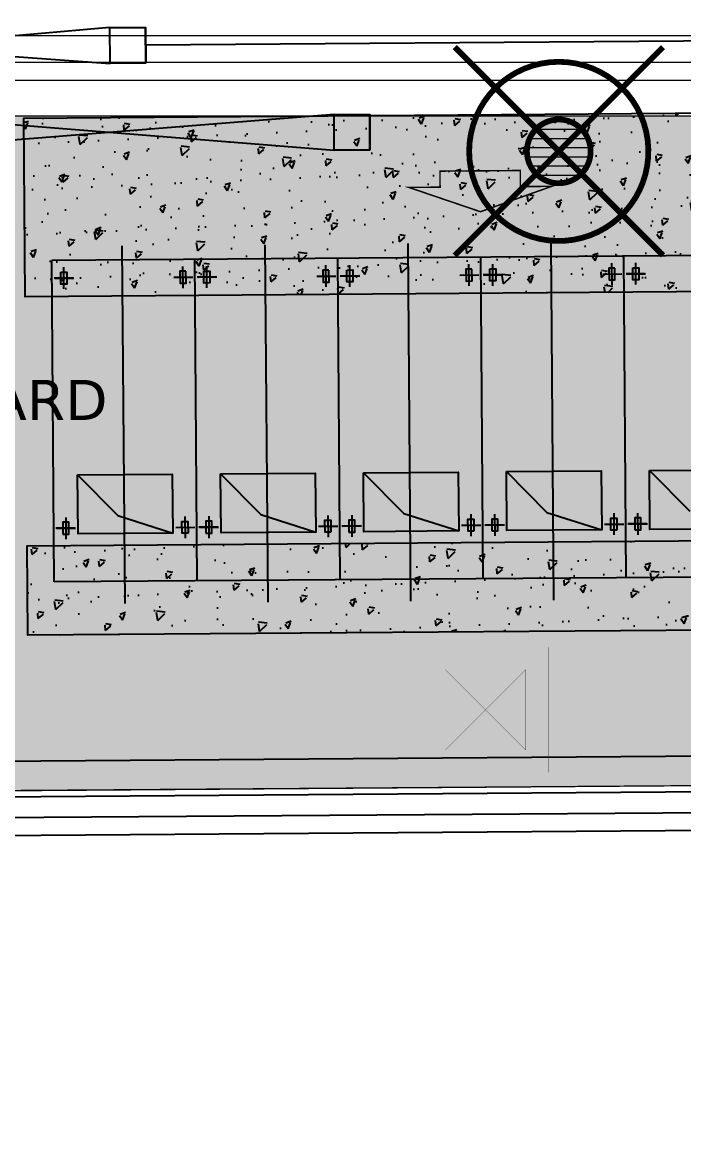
# Model space of a CAD drawing. Header units: millimetres. Extents: x 7964926 to 16080295, y -6277184 to -2986664.
# Drawn here: x 8049112 to 8052811, y -3153237 to -3146962 of the extents above; entities that cross this region are included whole.
import ezdxf

# ---------------------------------------------------------------- set-up
doc = ezdxf.new("R2010")
doc.units = ezdxf.units.MM
doc.header["$LTSCALE"] = 2000
doc.header["$MEASUREMENT"] = 0
for name, color, linetype in [('a-ele 0', 8, 'Continuous'), ('a-hatch', 8, 'Continuous'), ('a-text m', 8, 'Continuous'), ('EARTHPIT', 230, 'Continuous')]:
    doc.layers.add(name, color=color, linetype=linetype)
for name, color, linetype, lineweight in [('L-compound wall', 7, 'Continuous', 20), ('L-ELE 2', 30, 'Continuous', 15), ('L-ELE 4', 27, 'Continuous', 9), ('L-kerb', 24, 'Continuous', 13), ('L-lights', 213, 'Continuous', 0)]:
    doc.layers.add(name, color=color, linetype=linetype, lineweight=lineweight)
doc.styles.add('a-con txt m', font='verdana.ttf', dxfattribs={"height": 300})

# ---------------------------------------------------------------- blocks, each defined once
blk = doc.blocks.new('E222')
at = {"layer": 'a-ele 0'}
h = blk.add_hatch(dxfattribs=at)
h.set_pattern_fill('AR-CONC', color=256, scale=49.99999999999997, angle=-89.99999999986974, style=0)
h.set_pattern_definition([(40.0000000001302, (-4065158.530978876, 973328.754565908), (-31.37606749211313, 358.6300913003054), [37.49999999999996, -412.4999999999997]), (95.00000000013, (-4065158.530978876, 973328.754565908), (376.0960668501635, -69.37566680564471), [29.99999999999995, -329.9999999999992]), (349.5486000001303, (-4065161.145648877, 973358.6404059073), (344.719771029819, 289.2546908577946), [31.87009499999988, -350.5710559999981]), (43.81580000013015, (-4065058.530978876, 973328.7545659086), (-82.75950716572255, 533.6205243126335), [56.24999999999992, -618.7499999999987]), (353.3644000001303, (-4065065.427632376, 973373.2229384087), (487.0589354491578, 467.3313527754592), [47.80514399999981, -525.8564999999968]), (98.81580000013003, (-4065058.530978876, 973328.7545659086), (487.0593004615992, 467.3309725679212), [44.99999999999992, -494.9999999999993]), (69.00000000013013, (-4065083.530978876, 973378.754565909), (-201.3094453333481, 298.453526058773), [37.49999999999996, -412.4999999999995]), (124.0000000001302, (-4065083.530978876, 973378.754565909), (362.5750225231498, 121.6576659616153), [29.99999999999999, -329.9999999999999]), (18.54860000013014, (-4065100.306781876, 973403.62568241), (161.2652483540207, 420.1113142911117), [31.87009499999996, -350.5710559999994]), (52.50000000013027, (-4065158.530978876, 973328.754565908), (166.4469269156418, 6.079927659023856), [0, -325.9999999999997, 0, -334.9999999999996, 0, -331.2499999999996]), (82.50000000013027, (-4065158.530978876, 973328.754565908), (197.2058559408809, 131.5347687215227), [0, -190.9999999999994, 0, -318.4999999999988, 0, -126.2499999999997]), (122.5000000001301, (-4065158.530978876, 973217.2545659076), (-11.27743586779689, 266.9112180861788), [0, -124.9999999999999, 0, -389.9999999999996, 0, -517.4999999999994]), (132.5000000001302, (-4065158.530978876, 973167.2545659088), (50.0524911654957, 291.5930846713068), [0, -162.4999999999998, 0, -258.9999999999997, 0, -367.4999999999995])])
h.paths.add_polyline_path([(23549.83664475568, 2797.250282745809), (18449.23853034433, 2797.250282757916), (18449.23853034712, 3796.644006589894), (23549.83664475568, 3796.644006575458)])
h = blk.add_hatch(dxfattribs=at)
h.set_pattern_fill('AR-CONC', color=256, scale=49.99999999999997, angle=-89.99999999986974, style=0)
h.set_pattern_definition([(40.0000000001302, (-4065159.137255057, 973328.754565908), (-31.37606749211313, 358.6300913003054), [37.49999999999996, -412.4999999999997]), (95.00000000013, (-4065159.137255057, 973328.754565908), (376.0960668501635, -69.37566680564471), [29.99999999999995, -329.9999999999991]), (349.5486000001303, (-4065161.751925057, 973358.6404059078), (344.719771029819, 289.2546908577946), [31.87009499999988, -350.5710559999981]), (43.81580000013015, (-4065059.137255056, 973328.7545659073), (-82.75950716572255, 533.6205243126335), [56.24999999999991, -618.7499999999987]), (353.3644000001303, (-4065066.033908557, 973373.2229384077), (487.0589354491578, 467.3313527754592), [47.80514399999981, -525.8564999999968]), (98.81580000013003, (-4065059.137255056, 973328.7545659073), (487.0593004615992, 467.3309725679212), [44.99999999999992, -494.9999999999993]), (69.00000000013013, (-4065084.137255057, 973378.7545659088), (-201.3094453333481, 298.453526058773), [37.49999999999996, -412.4999999999995]), (124.0000000001302, (-4065084.137255057, 973378.7545659088), (362.5750225231498, 121.6576659616153), [29.99999999999999, -329.9999999999999]), (18.54860000013014, (-4065100.913058058, 973403.625682409), (161.2652483540207, 420.1113142911117), [31.87009499999996, -350.5710559999993]), (52.50000000013027, (-4065159.137255057, 973328.754565908), (166.4469269156418, 6.079927659023856), [0, -325.9999999999997, 0, -334.9999999999996, 0, -331.2499999999996]), (82.50000000013027, (-4065159.137255057, 973328.754565908), (197.2058559408809, 131.5347687215227), [0, -190.9999999999994, 0, -318.4999999999988, 0, -126.2499999999997]), (122.5000000001301, (-4065159.137255058, 973217.2545659088), (-11.27743586779689, 266.9112180861788), [0, -124.9999999999999, 0, -389.9999999999996, 0, -517.4999999999994]), (132.5000000001302, (-4065159.137255056, 973167.2545659081), (50.0524911654957, 291.5930846713068), [0, -162.4999999999998, 0, -258.9999999999997, 0, -367.4999999999995])])
h.paths.add_polyline_path([(23549.83664475009, 902.912238521967), (18449.23853033688, 902.9122385364026), (18449.23853033781, 1402.912238535471), (23549.83664475382, 1402.912238522898)])
for p, q in [((16433.9428878529, 4299.777950155549), (18933.9428878529, 4099.777950154617)), ((18933.9428878529, 4299.777950155549), (16433.9428878529, 4099.777950154617)), ((18933.9428878529, 4099.777950154617), (18933.9428878529, 4299.777950155549)), ((19133.9428878529, 4099.777950154617), (19133.9428878529, 4299.777950155549)), ((18994.57186366804, 1076.960186432116, 0.2042835554200354), (18994.5718636727, 3078.399521367625, -0.5187105510409259)), ((19794.57186367083, 1076.96018643165, 0.2042835554200354), (19794.57186367176, 3078.399521367159, -0.5187105510409259)), ((20594.57186367084, 1076.960186429322, 0.2042835554200354), (20594.57186367084, 3078.399521366693, -0.5187105510409259)), ((21394.57186366897, 1076.960186430253, 0.2042835554200354), (21394.5718636727, 3078.39952136483, -0.5187105510409259)), ((18599.46075255982, 1199.778122556396), (18599.46075256262, 2999.778122555465)), ((18599.46075255982, 1199.778122556396), (18599.46075256262, 2999.778122555465)), ((23399.68297478091, 2999.778122549411), (18599.68297478184, 2999.778122556861)), ((18599.68297477811, 1199.778122555464), (18599.68297478184, 2999.778122555465)), ((18599.68297477811, 1199.77812255593), (18599.68297478184, 2999.778122556861)), ((18666.34964144789, 2839.037381817587), (18666.34964144882, 2960.518863297533)), ((18666.34964144789, 2839.037381817587), (18666.34964144882, 2960.518863297533)), ((19333.01630811393, 2839.037381817121), (19333.01630811393, 2960.518863296602)), ((19333.01630811393, 2839.037381817121), (19333.01630811393, 2960.518863296602)), ((19333.01630811393, 2839.037381817121), (19333.01630811393, 2960.518863296602)), ((19333.01630811393, 2839.037381817121), (19333.01630811393, 2960.518863296602)), ((19399.46075255889, 1199.778122554999), (19399.46075256262, 2999.778122554999)), ((19399.46075255889, 1199.778122554999), (19399.46075256262, 2999.778122554999)), ((19399.68297478091, 1199.77812255593), (19399.68297478277, 2999.778122554999)), ((19399.68297478091, 1199.77812255593), (19399.68297478277, 2999.778122554999)), ((19399.68297477998, 1199.778122554533), (19399.68297478277, 2999.778122553602)), ((19399.68297477998, 1199.778122554533), (19399.68297478277, 2999.778122553602)), ((19399.68297478091, 1199.778122556861), (19399.68297478277, 2999.778122555465)), ((19399.68297478091, 1199.778122556861), (19399.68297478277, 2999.778122555465)), ((19399.68297478091, 1199.778122556861), (19399.68297478277, 2999.778122555465)), ((19399.68297478091, 1199.778122556861), (19399.68297478277, 2999.778122555465)), ((19466.34964144882, 2839.037381816656), (19466.34964144695, 2960.518863297068)), ((19466.34964144882, 2839.037381816656), (19466.34964144695, 2960.518863297068)), ((20133.01630811486, 2839.037381815724), (20133.01630811486, 2960.518863296136)), ((20133.01630811486, 2839.037381815724), (20133.01630811486, 2960.518863296136)), ((20133.01630811486, 2839.037381815724), (20133.01630811486, 2960.518863296136)), ((20133.01630811486, 2839.037381815724), (20133.01630811486, 2960.518863296136)), ((20199.68297478091, 1199.778122553136), (20199.68297478277, 2999.778122553136)), ((20199.68297478091, 1199.778122553136), (20199.68297478277, 2999.778122553136)), ((20199.68297478091, 1199.778122555464), (20199.6829747837, 2999.778122554999)), ((20199.68297478091, 1199.778122555464), (20199.6829747837, 2999.778122554999)), ((20199.68297478091, 1199.778122555464), (20199.6829747837, 2999.778122554999)), ((20199.68297478091, 1199.778122555464), (20199.6829747837, 2999.778122554999)), ((20266.34964144696, 2839.03738181293), (20266.34964144882, 2960.518863296602)), ((20266.34964144696, 2839.03738181293), (20266.34964144882, 2960.518863296602)), ((20933.016308113, 2839.037381813862), (20933.01630811486, 2960.518863295205)), ((20933.016308113, 2839.037381813862), (20933.01630811486, 2960.518863295205)), ((20933.016308113, 2839.037381813862), (20933.01630811486, 2960.518863295205)), ((20933.016308113, 2839.037381813862), (20933.01630811486, 2960.518863295205)), ((20999.68297477905, 1199.778122554067), (20999.68297478277, 2999.778122553602)), ((20999.68297477905, 1199.778122554067), (20999.68297478277, 2999.778122553602)), ((20999.68297477905, 1199.778122554067), (20999.68297478277, 2999.778122553602)), ((20999.68297477905, 1199.778122554067), (20999.68297478277, 2999.778122553602)), ((21066.34964144882, 2839.037381813862), (21066.34964144882, 2960.518863294739)), ((21066.34964144882, 2839.037381813862), (21066.34964144882, 2960.518863294739)), ((21733.016308113, 2839.037381811999), (21733.016308113, 2960.518863292411)), ((21733.016308113, 2839.037381811999), (21733.016308113, 2960.518863292411)), ((21733.016308113, 2839.037381811999), (21733.016308113, 2960.518863294274)), ((21733.016308113, 2839.037381811999), (21733.016308113, 2960.518863294274)), ((21799.68297478091, 1199.778122551739), (21799.68297478277, 2999.77812255174)), ((21799.68297478091, 1199.778122551739), (21799.68297478277, 2999.77812255174)), ((21799.68297478091, 1199.778122551739), (21799.68297478277, 2999.77812255174)), ((21799.68297478091, 1199.778122551739), (21799.68297478277, 2999.77812255174)), ((21799.68297478091, 1199.778122551739), (21799.68297478277, 2999.77812255174)), ((21799.68297478091, 1199.778122551739), (21799.68297478277, 2999.77812255174)), ((21799.68297478091, 1199.778122551739), (21799.68297478277, 2999.77812255174)), ((21799.68297478091, 1199.778122551739), (21799.68297478277, 2999.77812255174)), ((21866.34964144882, 2839.037381811999), (21866.34964144882, 2960.518863292877)), ((21866.34964144882, 2839.037381811999), (21866.34964144882, 2960.518863292877)), ((18718.20149330236, 2899.778122555465), (18611.53482663072, 2899.778122555465)), ((18614.72001181357, 2899.778122555465), (18721.38667848334, 2899.778122554068)), ((19281.16445626039, 2899.778122554999), (19387.83112292923, 2899.77812255593)), ((19281.16445626039, 2899.778122554999), (19387.83112292923, 2899.77812255593)), ((19281.16445626039, 2899.778122554999), (19387.83112292923, 2899.77812255593)), ((19281.16445626039, 2899.778122554999), (19387.83112292923, 2899.77812255593)), ((19518.20149330143, 2899.778122554999), (19411.53482663166, 2899.778122554999)), ((19414.7200118145, 2899.778122554999), (19521.38667848427, 2899.778122553602)), ((20081.16445626225, 2899.778122554533), (20187.83112293016, 2899.778122555465)), ((20081.16445626225, 2899.778122554533), (20187.83112293016, 2899.778122555465)), ((20081.16445626225, 2899.778122554533), (20187.83112293016, 2899.778122555465)), ((20081.16445626225, 2899.778122554533), (20187.83112293016, 2899.778122555465)), ((20318.20149330143, 2899.778122553136), (20211.53482663352, 2899.778122552671)), ((20214.7200118145, 2899.778122552205), (20321.38667848427, 2899.778122553136)), ((20881.16445626226, 2899.778122554068), (20987.83112293202, 2899.778122552671)), ((20881.16445626226, 2899.778122554068), (20987.83112293202, 2899.778122552671)), ((20881.16445626226, 2899.778122554068), (20987.83112293202, 2899.778122552671)), ((20881.16445626226, 2899.778122554068), (20987.83112293202, 2899.778122552671)), ((21118.20149330329, 2899.778122553136), (21011.53482663352, 2899.778122553602)), ((21014.7200118145, 2899.778122552671), (21121.38667848427, 2899.778122553136)), ((21681.16445626039, 2899.778122552205), (21787.83112293016, 2899.778122551739)), ((21681.16445626039, 2899.778122552205), (21787.83112293016, 2899.778122551739)), ((21681.16445626039, 2899.778122552205), (21787.83112293016, 2899.778122551739)), ((21681.16445626039, 2899.778122552205), (21787.83112293016, 2899.778122551739)), ((21918.20149330143, 2899.778122551273), (21811.53482663166, 2899.778122551739)), ((21814.72001181636, 2899.778122550808), (21921.38667848427, 2899.778122550808)), ((18734.57186367176, 1798.111291538924, -0.1773088449062887), (18958.80786768812, 1568.586991707328, -0.3703703874549198)), ((19534.57186367269, 1798.111291538458, -0.1773088449062887), (19758.80786768999, 1568.586991707794, -0.3703703874549198)), ((20334.57186367083, 1798.111291536596, -0.1773088449062887), (20558.80786768999, 1568.586991705466, -0.3703703874549198)), ((21134.5718636699, 1798.111291536596, -0.1773088449062887), (21358.80786768999, 1568.586991705932, -0.3703703874549198)), ((21934.57186367083, 1798.111291534733, -0.1773088449062887), (22158.80786769092, 1568.586991704069, -0.3703703874549198)), ((18666.34964144695, 1560.778122553602, -1.70843254e-08), (18666.34964144509, 1439.296641075052, -1.70843254e-08)), ((18666.34964144695, 1560.778122553602, -1.70843254e-08), (18666.34964144509, 1439.296641075052, -1.70843254e-08)), ((18958.80786768812, 1568.586991707328, -0.3703703874549198), (19264.57186367083, 1468.111291538924, -0.1773088449062887)), ((19333.01630811393, 1560.778122551739, -1.70843254e-08), (19333.01630811207, 1439.296641072724, -1.70843254e-08)), ((19333.01630811393, 1560.778122551739, -1.70843254e-08), (19333.01630811207, 1439.296641072724, -1.70843254e-08)), ((19333.01630811393, 1560.778122551739, -1.70843254e-08), (19333.01630811207, 1439.296641072724, -1.70843254e-08)), ((19466.34964144789, 1560.778122553136, -1.70843254e-08), (19466.34964144695, 1439.296641073655, -1.70843254e-08)), ((19466.34964144789, 1560.778122553136, -1.70843254e-08), (19466.34964144695, 1439.296641073655, -1.70843254e-08)), ((19758.80786768999, 1568.586991707794, -0.3703703874549198), (20064.57186367083, 1468.111291539389, -0.1773088449062887)), ((20133.01630811486, 1560.778122551274, -1.70843254e-08), (20133.01630811114, 1439.296641072258, -1.70843254e-08)), ((20133.01630811486, 1560.778122551274, -1.70843254e-08), (20133.01630811114, 1439.296641072258, -1.70843254e-08)), ((20133.01630811486, 1560.778122551274, -1.70843254e-08), (20133.01630811114, 1439.296641072258, -1.70843254e-08)), ((20266.34964144602, 1560.778122551739, -1.70843254e-08), (20266.34964144696, 1439.296641071327, -1.70843254e-08)), ((20266.34964144602, 1560.778122551739, -1.70843254e-08), (20266.34964144696, 1439.296641071327, -1.70843254e-08)), ((20558.80786768999, 1568.586991705466, -0.3703703874549198), (20864.57186366897, 1468.111291537061, -0.1773088449062887)), ((20933.01630811393, 1560.778122550808, -1.70843254e-08), (20933.01630811114, 1439.296641069464, -1.70843254e-08)), ((20933.01630811393, 1560.778122550808, -1.70843254e-08), (20933.01630811114, 1439.296641069464, -1.70843254e-08)), ((20933.01630811393, 1560.778122550808, -1.70843254e-08), (20933.01630811114, 1439.296641069464, -1.70843254e-08)), ((21066.34964144882, 1560.778122550342, -1.70843254e-08), (21066.34964144696, 1439.296641068999, -1.70843254e-08)), ((21066.34964144882, 1560.778122550342, -1.70843254e-08), (21066.34964144696, 1439.296641068999, -1.70843254e-08)), ((21358.80786768999, 1568.586991705932, -0.3703703874549198), (21664.57186367083, 1468.111291534733, -0.1773088449062887)), ((21733.01630811114, 1560.778122550342, -1.70843254e-08), (21733.016308113, 1439.296641067136, -1.70843254e-08)), ((21733.01630811114, 1560.778122550342, -1.70843254e-08), (21733.01630811393, 1439.29664106993, -1.70843254e-08)), ((21733.01630811114, 1560.778122550342, -1.70843254e-08), (21733.01630811393, 1439.29664106993, -1.70843254e-08)), ((21866.34964144789, 1560.778122547548, -1.70843254e-08), (21866.34964144696, 1439.296641067602, -1.70843254e-08)), ((21866.34964144789, 1560.778122547548, -1.70843254e-08), (21866.34964144696, 1439.296641067602, -1.70843254e-08)), ((18718.20149329956, 1500.037381814793, -1.70843254e-08), (18611.53482662793, 1500.037381814793, -1.70843254e-08)), ((18614.72001181077, 1500.037381814793, -1.70843254e-08), (18721.3866784824, 1500.037381813861, -1.70843254e-08)), ((19281.16445626039, 1500.037381813861, -1.70843254e-08), (19387.8311229283, 1500.037381813396, -1.70843254e-08)), ((19281.16445626039, 1500.037381813861, -1.70843254e-08), (19387.8311229283, 1500.037381813396, -1.70843254e-08)), ((19281.16445626039, 1500.037381813861, -1.70843254e-08), (19387.8311229283, 1500.037381813396, -1.70843254e-08)), ((19518.20149329956, 1500.037381814327, -1.70843254e-08), (19411.53482662979, 1500.037381814327, -1.70843254e-08)), ((19414.72001181077, 1500.037381814327, -1.70843254e-08), (19521.3866784824, 1500.037381813396, -1.70843254e-08)), ((20081.16445625853, 1500.037381812464, -1.70843254e-08), (20187.83112292644, 1500.03738181293, -1.70843254e-08)), ((20081.16445625853, 1500.037381812464, -1.70843254e-08), (20187.83112292644, 1500.03738181293, -1.70843254e-08)), ((20081.16445625853, 1500.037381812464, -1.70843254e-08), (20187.83112292644, 1500.03738181293, -1.70843254e-08)), ((20318.20149329957, 1500.037381812464, -1.70843254e-08), (20211.53482662886, 1500.037381812464, -1.70843254e-08)), ((20214.72001181264, 1500.037381812464, -1.70843254e-08), (20321.3866784824, 1500.037381812464, -1.70843254e-08)), ((20881.16445626039, 1500.037381811533, -1.70843254e-08), (20987.83112292644, 1500.037381810602, -1.70843254e-08)), ((20881.16445626039, 1500.037381811533, -1.70843254e-08), (20987.83112292644, 1500.037381810602, -1.70843254e-08)), ((20881.16445626039, 1500.037381811533, -1.70843254e-08), (20987.83112292644, 1500.037381810602, -1.70843254e-08)), ((21118.20149329957, 1500.037381810602, -1.70843254e-08), (21011.53482662979, 1500.037381811067, -1.70843254e-08)), ((21014.72001181077, 1500.03738180967, -1.70843254e-08), (21121.38667848241, 1500.037381810602, -1.70843254e-08)), ((21681.16445626039, 1500.037381811533, -1.70843254e-08), (21787.8311229283, 1500.037381810136, -1.70843254e-08)), ((21681.16445626039, 1500.037381811533, -1.70843254e-08), (21787.8311229283, 1500.037381810136, -1.70843254e-08)), ((21681.16445626039, 1500.037381811533, -1.70843254e-08), (21787.8311229283, 1500.037381810136, -1.70843254e-08)), ((21918.20149330143, 1500.037381808739, -1.70843254e-08), (21811.53482662979, 1500.037381809205, -1.70843254e-08)), ((21814.72001181171, 1500.037381807808, -1.70843254e-08), (21921.38667848147, 1500.037381808739, -1.70843254e-08)), ((23399.68297477905, 1199.778122550808), (18599.68297477811, 1199.77812255593)), ((0, 200), (24399.68297478184, 200)), ((1.8626451e-09, 0), (24399.68297478184, 1.8626451e-09))]:
    blk.add_line(p, q, dxfattribs=at)
for points in [[(19133.9428878529, 4099.777950154617), (18933.9428878529, 4099.777950154617), (18933.9428878529, 4299.777950155549), (19133.9428878529, 4299.777950155549)], [(23549.83664475568, 2797.250282745809), (18449.23853034433, 2797.250282757916), (18449.23853034712, 3796.644006589894), (23549.83664475568, 3796.644006575458)], [(18649.68297478184, 2933.111455888953), (18683.01630811672, 2933.111455889419), (18683.01630811579, 2866.444789224305), (18649.68297478277, 2866.444789224305)], [(18649.68297478184, 2933.111455888953), (18683.01630811672, 2933.111455889419), (18683.01630811579, 2866.444789224305), (18649.68297478277, 2866.444789224305)], [(19349.46075256262, 2933.111455888022), (19316.12741922587, 2933.111455888022), (19316.1274192268, 2866.444789220579), (19349.46075256169, 2866.444789220579)], [(19349.46075256262, 2933.111455888022), (19316.12741922587, 2933.111455888022), (19316.1274192268, 2866.444789220579), (19349.46075256169, 2866.444789220579)], [(19349.46075256262, 2933.111455888022), (19316.12741922587, 2933.111455888022), (19316.1274192268, 2866.444789220579), (19349.46075256169, 2866.444789220579)], [(19349.46075256262, 2933.111455888022), (19316.12741922587, 2933.111455888022), (19316.1274192268, 2866.444789220579), (19349.46075256169, 2866.444789220579)], [(19449.68297478277, 2933.111455888488), (19483.01630811486, 2933.111455888953), (19483.01630811486, 2866.444789222907), (19449.68297478277, 2866.444789222441)], [(19449.68297478277, 2933.111455888488), (19483.01630811486, 2933.111455888953), (19483.01630811486, 2866.444789222907), (19449.68297478277, 2866.444789222441)], [(20149.46075256076, 2933.11145588709), (20116.12741922681, 2933.111455887556), (20116.12741922681, 2866.444789221045), (20149.46075256076, 2866.444789221045)], [(20149.46075256076, 2933.11145588709), (20116.12741922681, 2933.111455887556), (20116.12741922681, 2866.444789221045), (20149.46075256076, 2866.444789221045)], [(20149.46075256076, 2933.11145588709), (20116.12741922681, 2933.111455887556), (20116.12741922681, 2866.444789221045), (20149.46075256076, 2866.444789221045)], [(20149.46075256076, 2933.11145588709), (20116.12741922681, 2933.111455887556), (20116.12741922681, 2866.444789221045), (20149.46075256076, 2866.444789221045)], [(20249.68297478184, 2933.11145588709), (20283.01630811673, 2933.11145588709), (20283.01630811673, 2866.444789220114), (20249.68297478091, 2866.444789219648)], [(20249.68297478184, 2933.11145588709), (20283.01630811673, 2933.11145588709), (20283.01630811673, 2866.444789220114), (20249.68297478091, 2866.444789219648)], [(20949.46075256076, 2933.111455885694), (20916.12741922867, 2933.111455885694), (20916.12741922867, 2866.444789219648), (20949.46075256076, 2866.444789219648)], [(20949.46075256076, 2933.111455885694), (20916.12741922867, 2933.111455885694), (20916.12741922867, 2866.444789219648), (20949.46075256076, 2866.444789219648)], [(20949.46075256076, 2933.111455885694), (20916.12741922867, 2933.111455885694), (20916.12741922867, 2866.444789219648), (20949.46075256076, 2866.444789219648)], [(20949.46075256076, 2933.111455885694), (20916.12741922867, 2933.111455885694), (20916.12741922867, 2866.444789219648), (20949.46075256076, 2866.444789219648)], [(21049.68297478277, 2933.111455886625), (21083.01630811673, 2933.111455886625), (21083.01630811673, 2866.444789219182), (21049.68297478277, 2866.444789218716)], [(21049.68297478277, 2933.111455886625), (21083.01630811673, 2933.111455886625), (21083.01630811673, 2866.444789219182), (21049.68297478277, 2866.444789218716)], [(21749.46075256076, 2933.111455885228), (21716.12741922867, 2933.111455885228), (21716.12741922867, 2866.444789218716), (21749.46075256076, 2866.444789217785)], [(21749.46075256076, 2933.111455885228), (21716.12741922867, 2933.111455885228), (21716.12741922867, 2866.444789218716), (21749.46075256076, 2866.444789217785)], [(21749.46075256076, 2933.111455885228), (21716.12741922867, 2933.111455885228), (21716.12741922867, 2866.444789220114), (21749.46075256076, 2866.444789219648)], [(21749.46075256076, 2933.111455885228), (21716.12741922867, 2933.111455885228), (21716.12741922867, 2866.444789220114), (21749.46075256076, 2866.444789219648)], [(21849.68297478091, 2933.111455885228), (21883.01630811487, 2933.111455883831), (21883.01630811487, 2866.444789217785), (21849.68297478091, 2866.444789217785)], [(21849.68297478091, 2933.111455885228), (21883.01630811487, 2933.111455883831), (21883.01630811487, 2866.444789217785), (21849.68297478091, 2866.444789217785)], [(23549.83664475009, 902.912238521967), (18449.23853033688, 902.9122385364026), (18449.23853033781, 1402.912238535471), (23549.83664475382, 1402.912238522898)]]:
    blk.add_lwpolyline(points, close=True, dxfattribs=at)
blk.add_lwpolyline([(24399.68297478184, 200), (24399.68297477998, 4199.777950156479), (19133.94288785476, 4199.777950156014)], dxfattribs=at)
at = {"layer": 'a-ele 0', "const_width": 8.399999999999991}
blk.add_lwpolyline([(20774.92637796048, 3482.685764945578), (21224.14879714046, 3482.685764946043), (21224.14879714232, 3392.858902409673), (21398.86975008529, 3392.858902409673), (20999.53758755047, 3253.740271663293), (20600.20542501379, 3392.858902409673), (20774.92637796048, 3392.858902409207)], close=True, dxfattribs=at)
at = {"layer": 'a-ele 0'}
for points, elevation in [([(18734.57186367176, 1798.111291538924), (19264.57186367176, 1798.111291539389), (19264.57186367083, 1468.111291538924), (18734.57186367083, 1468.111291539389)], -0.1773088449062887), ([(19534.57186367269, 1798.111291538458), (20064.57186367083, 1798.111291538924), (20064.57186367083, 1468.111291539389), (19534.57186367083, 1468.111291538458)], -0.1773088449062887), ([(20334.57186367083, 1798.111291536596), (20864.57186367083, 1798.111291537527), (20864.57186366897, 1468.111291537061), (20334.57186366897, 1468.111291535664)], -0.1773088449062887), ([(21134.5718636699, 1798.111291536596), (21664.57186367083, 1798.111291535664), (21664.57186367083, 1468.111291534733), (21134.57186367083, 1468.111291535664)], -0.1773088449062887), ([(21934.57186367083, 1798.111291534733), (22464.57186367083, 1798.111291533802), (22464.57186367083, 1468.11129153287), (21934.57186367083, 1468.111291534733)], -0.1773088449062887), ([(18650.12741921842, 1466.704048480838), (18683.4607525533, 1466.704048480838), (18683.4607525533, 1533.370715148747), (18650.12741921935, 1533.370715148747)], -1.70843254e-08), ([(18650.12741921842, 1466.704048480838), (18683.4607525533, 1466.704048480838), (18683.4607525533, 1533.370715148747), (18650.12741921935, 1533.370715148747)], -1.70843254e-08), ([(19349.90519700106, 1466.70404848177), (19316.57186366711, 1466.704048480838), (19316.57186366711, 1533.370715146884), (19349.90519700106, 1533.370715147816)], -1.70843254e-08), ([(19349.90519700106, 1466.70404848177), (19316.57186366711, 1466.704048480838), (19316.57186366711, 1533.370715146884), (19349.90519700106, 1533.370715147816)], -1.70843254e-08), ([(19349.90519700106, 1466.70404848177), (19316.57186366711, 1466.704048480838), (19316.57186366711, 1533.370715146884), (19349.90519700106, 1533.370715147816)], -1.70843254e-08), ([(19450.12741922121, 1466.704048480373), (19483.4607525533, 1466.704048480373), (19483.46075255424, 1533.370715147816), (19450.12741922121, 1533.370715148281)], -1.70843254e-08), ([(19450.12741922121, 1466.704048480373), (19483.4607525533, 1466.704048480373), (19483.46075255424, 1533.370715147816), (19450.12741922121, 1533.370715148281)], -1.70843254e-08), ([(20149.9051969992, 1466.704048482235), (20116.57186366711, 1466.704048481304), (20116.57186366711, 1533.370715146419), (20149.90519700013, 1533.37071514735)], -1.70843254e-08), ([(20149.9051969992, 1466.704048482235), (20116.57186366711, 1466.704048481304), (20116.57186366711, 1533.370715146419), (20149.90519700013, 1533.37071514735)], -1.70843254e-08), ([(20149.9051969992, 1466.704048482235), (20116.57186366711, 1466.704048481304), (20116.57186366711, 1533.370715146419), (20149.90519700013, 1533.37071514735)], -1.70843254e-08), ([(20250.12741921935, 1466.70404847851), (20283.46075255331, 1466.70404847851), (20283.46075255424, 1533.370715145487), (20250.12741922028, 1533.370715145487)], -1.70843254e-08), ([(20250.12741921935, 1466.70404847851), (20283.46075255331, 1466.70404847851), (20283.46075255424, 1533.370715145487), (20250.12741922028, 1533.370715145487)], -1.70843254e-08), ([(20949.90519700106, 1466.70404847851), (20916.57186366711, 1466.70404847851), (20916.57186366804, 1533.370715144556), (20949.90519700199, 1533.370715145021)], -1.70843254e-08), ([(20949.90519700106, 1466.70404847851), (20916.57186366711, 1466.70404847851), (20916.57186366804, 1533.370715144556), (20949.90519700199, 1533.370715145021)], -1.70843254e-08), ([(20949.90519700106, 1466.70404847851), (20916.57186366711, 1466.70404847851), (20916.57186366804, 1533.370715144556), (20949.90519700199, 1533.370715145021)], -1.70843254e-08), ([(21050.12741922121, 1466.70404847851), (21083.46075255331, 1466.70404847851), (21083.46075255517, 1533.370715144556), (21050.12741922121, 1533.370715144556)], -1.70843254e-08), ([(21050.12741922121, 1466.70404847851), (21083.46075255331, 1466.70404847851), (21083.46075255517, 1533.370715144556), (21050.12741922121, 1533.370715144556)], -1.70843254e-08), ([(21749.90519700106, 1466.704048476647), (21716.57186366804, 1466.704048477579), (21716.57186366711, 1533.370715143625), (21749.90519700293, 1533.370715143159)], -1.70843254e-08), ([(21749.90519700106, 1466.704048476647), (21716.57186366804, 1466.704048477579), (21716.57186366804, 1533.370715145487), (21749.90519700106, 1533.370715145021)], -1.70843254e-08), ([(21749.90519700106, 1466.704048476647), (21716.57186366804, 1466.704048477579), (21716.57186366804, 1533.370715145487), (21749.90519700106, 1533.370715145021)], -1.70843254e-08), ([(21850.12741922121, 1466.704048477113), (21883.46075255424, 1466.704048477113), (21883.4607525533, 1533.370715142693), (21850.12741922121, 1533.370715142693)], -1.70843254e-08), ([(21850.12741922121, 1466.704048477113), (21883.46075255424, 1466.704048477113), (21883.4607525533, 1533.370715142693), (21850.12741922121, 1533.370715142693)], -1.70843254e-08)]:
    blk.add_lwpolyline(points, close=True, dxfattribs=dict(at, elevation=elevation))
blk = doc.blocks.new('PL')
at = {"layer": 'L-lights'}
h = blk.add_hatch(dxfattribs=at)
h.set_pattern_fill('ANSI31', color=256, scale=32.5, style=0)
h.set_pattern_definition([(45, (5.943405767538934e-11, 1.438422714272747e-11), (-72.96458098368686, 72.96458098368687), [])])
edge = h.paths.add_edge_path()
edge.add_arc((-1.980708930204855e-10, -4.792233276873503e-11), 358.6952379030135, 89.65216382012761, 276.0669623147895)
edge.add_arc((-2.005542398819671e-10, -4.804645570288812e-11), 358.6952379030137, 276.0669623147899, 449.6521638201272)
at = {"layer": 'L-lights', "const_width": 65}
for points in [[(1.270153404675511e-09, -1658.684768646848), (1.270153404675511e-09, 1658.684768646877)], [(1658.676649893507, -2.17758473526645), (-1658.692887400218, -2.17758473526645)]]:
    blk.add_lwpolyline(points, dxfattribs=at)
for points in [[(6.123636782694438, 1008.676649893462, 1.057607136263516), (106.6097079497425, -1003.045588763812, 0.9455306849885294)], [(2.177584735642948, 358.6886279476718, 1.057607136266735), (37.91075155247358, -356.686204682835, 0.945530684985646)]]:
    blk.add_lwpolyline(points, format="xyb", close=True, dxfattribs=at)
blk = doc.blocks.new('CU-1')
at = {"layer": 'EARTHPIT', "color": 7, "const_width": 1}
for points in [[(-349.9999999990687, 350), (-349.9999999990687, -350), (350, -350), (350, 350)], [(-224.9999999990687, 225), (-224.9999999990687, -225), (225, -225), (225, 225)]]:
    blk.add_lwpolyline(points, close=True, dxfattribs=at)
at = {"layer": 'EARTHPIT', "color": 253, "const_width": 1}
for points in [[(-224.9999999990687, -225), (225, 225)], [(-224.9999999990687, 225), (225, -225)]]:
    blk.add_lwpolyline(points, dxfattribs=at)

msp = doc.modelspace()

# ---------------------------------------------------------------- hatches: boundary and pattern name
at = {"layer": 'a-hatch'}
h = msp.add_hatch(dxfattribs=at)
h.set_pattern_fill('TRIANG', color=251, scale=500)
h.set_pattern_definition([(59.99999999999999, (0, 0), (-93.74999981849642, 162.3797631047911), [93.75, -93.75]), (120, (0, 0), (-187.4999998184964, 1.047911618590192e-07), [93.74999999999999, -93.74999999999999]), (0, (-46.875, 81.1898815), (93.75, 162.379763), [93.75, -93.75])])
h.paths.add_polyline_path([(8031711.253577098, -3151385.561062782), (8053776.253577096, -3151227.695508309), (8053776.253577095, -3147484.965179923), (8031711.253577098, -3147484.965179923)])

# ---------------------------------------------------------------- linework, layer by layer
at = {"layer": 'a-ele 0', "lineweight": 25}
for p, q in [((8048356.133050919, -3147476.936700436), (8050856.133050919, -3147676.936700436)), ((8050856.133050919, -3147476.936700436), (8048356.133050919, -3147676.936700436)), ((8048356.265739821, -3147476.936710038), (8050856.265739821, -3147676.936710038)), ((8050856.265739821, -3147476.936710038), (8048356.265739821, -3147676.936710038)), ((8050856.133050919, -3147676.936700436), (8050856.133050919, -3147476.936700436)), ((8050856.265739821, -3147676.936710038), (8050856.265739821, -3147476.936710038)), ((8051056.133050919, -3147676.936700436), (8051056.133050919, -3147476.936700436)), ((8051056.265739821, -3147676.936710038), (8051056.265739821, -3147476.936710038))]:
    msp.add_line(p, q, dxfattribs=at)
for points in [[(8051056.133050919, -3147676.936700436), (8050856.133050919, -3147676.936700436), (8050856.133050919, -3147476.936700436), (8051056.133050919, -3147476.936700436)], [(8051056.265739821, -3147676.936710038), (8050856.265739821, -3147676.936710038), (8050856.265739821, -3147476.936710038), (8051056.265739821, -3147476.936710038)]]:
    msp.add_lwpolyline(points, close=True, dxfattribs=at)
at = {"layer": 'L-compound wall'}
msp.add_line((8024762.969591998, -3151435.273036674), (8063759.216478847, -3151156.27171616), dxfattribs=at)
at = {"layer": 'L-compound wall', "color": 7, "lineweight": 25}
msp.add_line((8024764.140387053, -3151585.26849918), (8063758.986169734, -3151306.277202962), dxfattribs=at)
at = {"layer": 'L-compound wall', "lineweight": 25}
msp.add_lwpolyline([(8175893.586245873, -3077164.374301981), (7980862.945159239, -3077508.090668121), (7978305.124828079, -3097896.607832287), (7976331.01029449, -3114636.526972916), (7971810.414036102, -3151672.070342278), (7992932.742771153, -3151954.453417468), (8024764.788228069, -3151685.265464583), (8063758.699941444, -3151406.280851228), (8108734.296880024, -3151866.177734863), (8174286.973501227, -3153236.992930519), (8175095.256693388, -3114965.032729664), (8270296.784206889, -3115122.376169953), (8270280.009804663, -3116338.856435483), (8274728.881882717, -3116451.333088821), (8275279.372631292, -3076529.724445269), (8270829.795642485, -3076468.367926075)], close=True, dxfattribs=at)
msp.add_lwpolyline([(8270829.928331669, -3076468.36793568), (8270829.928331386, -3076468.367935676), (8175893.718934774, -3077164.374311582), (7980863.07784814, -3077508.090677722), (7978305.25751698, -3097896.607841888), (7976331.142983392, -3114636.526982518), (7971810.546725001, -3151672.070351879), (7992932.875460055, -3151954.45342707), (8024764.920916971, -3151685.265474184), (8063758.832630344, -3151406.280860829), (8108734.429568924, -3151866.177744464), (8174287.106190126, -3153236.992940121), (8175095.389382288, -3114965.032739266), (8270296.916895788, -3115122.376179554), (8270280.142493565, -3116338.856445082)], dxfattribs=at)
at = {"layer": 'L-ELE 2'}
msp.add_line((8050082.152404722, -3147184.96646662), (8057096.184138821, -3147184.966466619), dxfattribs=at)
at = {"layer": 'L-ELE 4'}
msp.add_lwpolyline([(8031711.190326478, -3147484.965291394), (8053776.190326475, -3147484.965291394), (8053776.634068131, -3151227.692786059), (8031709.448718239, -3151385.573975767)], close=True, dxfattribs=at)
at = {"layer": 'L-kerb'}
for p, q in [((8046816.809501104, -3147034.96646662), (8057097.051720954, -3147034.96646662)), ((7997922.285093628, -3147184.96646662), (8061976.253577091, -3147184.96646662)), ((7998882.152404722, -3147184.96646662), (8061976.253577091, -3147184.966466618)), ((7997602.2866899, -3147284.96646662), (8061976.253577091, -3147284.96646662))]:
    msp.add_line(p, q, dxfattribs=at)

# ---------------------------------------------------------------- block references
at = {"rotation": 0.4322431287525199}
msp.add_blockref('E222', (8030700.155145597, -3151434.010376885), dxfattribs=at)
at = {"layer": 'EARTHPIT'}
msp.add_blockref('CU-1', (8051703.306594981, -3150809.580577617), dxfattribs=at)
at = {"layer": 'L-lights', "color": 6, "xscale": 0.497007000161001, "yscale": 0.497007000161001, "zscale": 0.497007000161001, "rotation": 135.0000000000014}
msp.add_blockref('PL', (8052112.849897848, -3147684.198329498, -3.989307331875683e-05), dxfattribs=at)

# ---------------------------------------------------------------- texts
at = {"layer": 'a-text m', "insert": (8049588.46559377, -3148962.788115419), "char_height": 225, "attachment_point": 3, "style": 'a-con txt m'}
msp.add_mtext_dynamic_manual_height_columns('PROPOSED TRANSFORMER YARD', width=13833.92141627311, gutter_width=1, heights=[0], dxfattribs=at)

doc.saveas('drawing.dxf')
